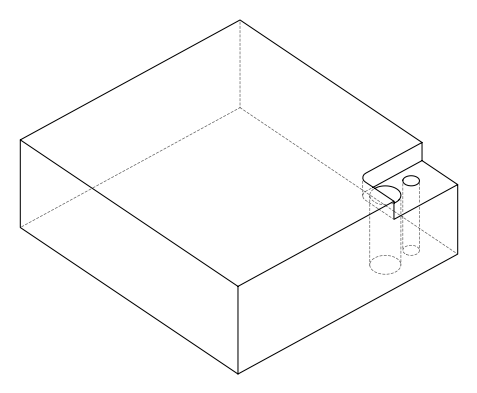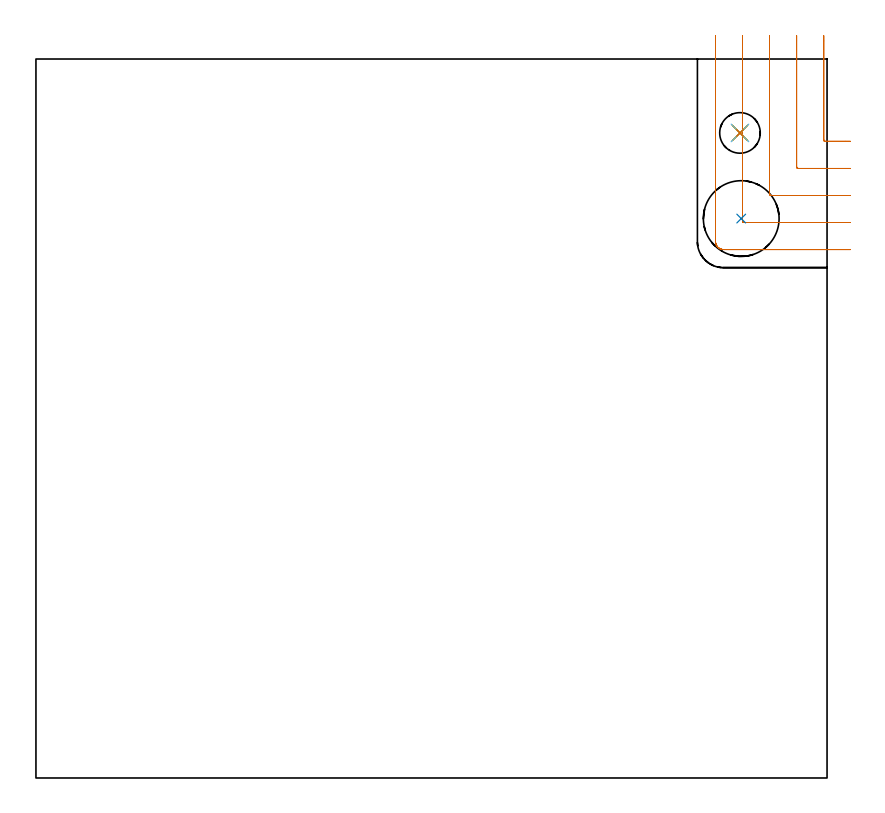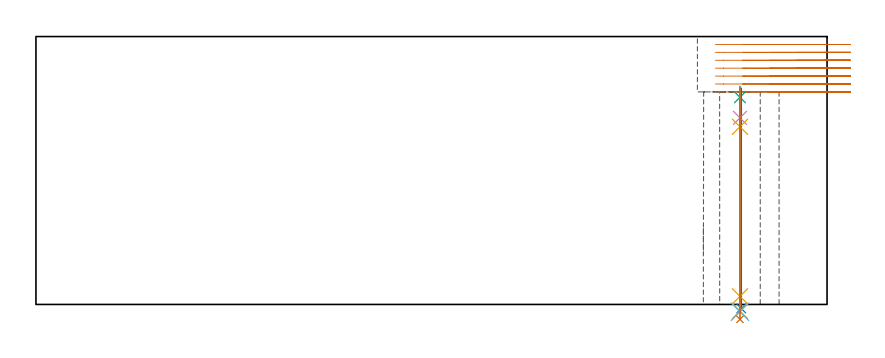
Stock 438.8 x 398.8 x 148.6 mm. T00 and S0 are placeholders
(PLAN: 7 operations, 6 tool changes, 12.5 min)
(1 MILL_CORNER_NOTCH_RECTANGULAR | CORNER_NOTCH_RECTANGULAR | UGT0201_094 | Follow Part, ap 5, ae 75% | 10.26 min | 254042 mm3)
(2 INDEXABLE_INSERT_DRILL_THROUGH_HOLE_FROM_SOLID | STEP1HOLE | NXT0302_036 | 0.5 min | 163255 mm3)
(3 SPOT_DRILL | STEP1HOLE_1 | NXT0321_9005460120000 | 0.06 min | 181 mm3)
(4 DRILL_BLIND_HOLE_INTO_CENTER | STEP1HOLE_1 | NXT0301_067 | 0.07 min | 819 mm3)
(5 GUN_DRILL_THROUGH_HOLE | STEP1HOLE_1 | UGT0307_006 | 0.57 min | 6607 mm3)
(6 DRILL_TO_ENLARGE_THROUGH_HOLE | STEP1HOLE_1 | NXT0301_104 | 0.5 min | 10495 mm3)
(7 DRILL_TO_ENLARGE_THROUGH_HOLE_1 | STEP1HOLE_1 | UGT0301_054 | 0.52 min | 28711 mm3)
(TOOL UGT0201_094 | End mill 20 mm | D20 FL38 Z4)
(TOOL NXT0302_036 | Index. Insert Drill 42mm [880-D4200L50-05] | D42 PA176 FL210 Z2)
(TOOL NXT0321_9005460120000 | NC Spot Drill, 142deg, 12mm, Carbide, Uncoated | D12 PA142 FL30 Z2)
(TOOL NXT0301_067 | Carbide Drill 9.6mm [860.1-0960-029A1-MM 2214] | D9.6 PA140 FL47 Z2)
(TOOL UGT0307_006 | Gun Drill 9 mm | D9 PA130 FL24 Z1)
(TOOL NXT0301_104 | Carbide Drill 14mm [860.1-1400-112A1-MM 2214] | D14 PA140 FL123 Z2)
(TOOL UGT0301_054 | Twist Drill 22.5 mm | D22.5 PA118 FL155 Z2)
(OP 1 MILL_CORNER_NOTCH_RECTANGULAR)
G17 G21 G94 G90
T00 M6
G54
G17 G0 G90 X436.9 Y411.8 S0 M3
G43 Z158.6 H0
Z144.214
G94 G1 Y408.8 F250.
Y354.094 F500.
G3 X437.894 Y353.1 R1.
G1 X448.8
X451.8 F250.
G0 Z158.6
X421.9 Y411.8
Z144.214
G1 Y408.8
Y339.094 F500.
G3 X422.894 Y338.1 R1.
G1 X448.8
X451.8 F250.
G0 Z158.6
X406.9 Y411.8
Z144.214
G1 Y408.8
Y324.095 F500.
G3 X407.895 Y323.1 R1.
G1 X448.8
X451.8 F250.
G0 Z158.6
X391.9 Y411.8
Z144.214
G1 Y408.8
Y309.095 F500.
G3 X392.895 Y308.1 R1.
G1 X448.8
X451.8 F250.
G0 Z158.6
X376.9 Y411.8
Z144.214
G1 Y408.8
Y297.5 F500.
G3 X381.3 Y293.1 R4.4
G1 X448.8
X451.8 F250.
G0 Z158.6
X436.9 Y411.8
Z139.828
G1 Y408.8
Y354.094 F500.
G3 X437.894 Y353.1 R1.
G1 X448.8
X451.8 F250.
G0 Z158.6
X421.9 Y411.8
Z139.828
G1 Y408.8
Y339.094 F500.
G3 X422.894 Y338.1 R1.
G1 X448.8
X451.8 F250.
G0 Z158.6
X406.9 Y411.8
Z139.828
G1 Y408.8
Y324.095 F500.
G3 X407.895 Y323.1 R1.
G1 X448.8
X451.8 F250.
G0 Z158.6
X391.9 Y411.8
Z139.828
G1 Y408.8
Y309.095 F500.
G3 X392.895 Y308.1 R1.
G1 X448.8
X451.8 F250.
G0 Z158.6
X376.9 Y411.8
Z139.828
G1 Y408.8
Y297.5 F500.
G3 X381.3 Y293.1 R4.4
G1 X448.8
X451.8 F250.
G0 Z158.6
X436.9 Y411.8
Z135.443
G1 Y408.8
Y354.094 F500.
G3 X437.894 Y353.1 R1.
G1 X448.8
X451.8 F250.
G0 Z158.6
X421.9 Y411.8
Z135.443
G1 Y408.8
Y339.094 F500.
G3 X422.894 Y338.1 R1.
G1 X448.8
X451.8 F250.
G0 Z158.6
X406.9 Y411.8
Z135.443
G1 Y408.8
Y324.095 F500.
G3 X407.895 Y323.1 R1.
G1 X448.8
X451.8 F250.
G0 Z158.6
X391.9 Y411.8
Z135.443
G1 Y408.8
Y309.095 F500.
G3 X392.895 Y308.1 R1.
G1 X448.8
X451.8 F250.
G0 Z158.6
X376.9 Y411.8
Z135.443
G1 Y408.8
Y297.5 F500.
G3 X381.3 Y293.1 R4.4
G1 X448.8
X451.8 F250.
G0 Z158.6
X436.9 Y411.8
Z131.057
G1 Y408.8
Y354.094 F500.
G3 X437.894 Y353.1 R1.
G1 X448.8
X451.8 F250.
G0 Z158.6
X421.9 Y411.8
Z131.057
G1 Y408.8
Y339.094 F500.
G3 X422.894 Y338.1 R1.
G1 X448.8
X451.8 F250.
G0 Z158.6
X406.9 Y411.8
Z131.057
G1 Y408.8
Y324.095 F500.
G3 X407.895 Y323.1 R1.
G1 X448.8
X451.8 F250.
G0 Z158.6
X391.9 Y411.8
Z131.057
G1 Y408.8
Y309.095 F500.
G3 X392.895 Y308.1 R1.
G1 X448.8
X451.8 F250.
G0 Z158.6
X376.9 Y411.8
Z131.057
G1 Y408.8
Y297.5 F500.
G3 X381.3 Y293.1 R4.4
G1 X448.8
X451.8 F250.
G0 Z158.6
X436.9 Y411.8
Z126.671
G1 Y408.8
Y354.094 F500.
G3 X437.894 Y353.1 R1.
G1 X448.8
X451.8 F250.
G0 Z158.6
X421.9 Y411.8
Z126.671
G1 Y408.8
Y339.094 F500.
G3 X422.894 Y338.1 R1.
G1 X448.8
X451.8 F250.
G0 Z158.6
X406.9 Y411.8
Z126.671
G1 Y408.8
Y324.095 F500.
G3 X407.895 Y323.1 R1.
G1 X448.8
X451.8 F250.
G0 Z158.6
X391.9 Y411.8
Z126.671
G1 Y408.8
Y309.095 F500.
G3 X392.895 Y308.1 R1.
G1 X448.8
X451.8 F250.
G0 Z158.6
X376.9 Y411.8
Z126.671
G1 Y408.8
Y297.5 F500.
G3 X381.3 Y293.1 R4.4
G1 X448.8
X451.8 F250.
G0 Z158.6
X436.9 Y411.8
Z122.286
G1 Y408.8
Y354.094 F500.
G3 X437.894 Y353.1 R1.
G1 X448.8
X451.8 F250.
G0 Z158.6
X421.9 Y411.8
Z122.286
G1 Y408.8
Y339.094 F500.
G3 X422.894 Y338.1 R1.
G1 X448.8
X451.8 F250.
G0 Z158.6
X406.9 Y411.8
Z122.286
G1 Y408.8
Y324.095 F500.
G3 X407.895 Y323.1 R1.
G1 X448.8
X451.8 F250.
G0 Z158.6
X391.9 Y411.8
Z122.286
G1 Y408.8
Y309.095 F500.
G3 X392.895 Y308.1 R1.
G1 X448.8
X451.8 F250.
G0 Z158.6
X376.9 Y411.8
Z122.286
G1 Y408.8
Y297.5 F500.
G3 X381.3 Y293.1 R4.4
G1 X448.8
X451.8 F250.
G0 Z158.6
X436.9 Y411.8
Z117.9
G1 Y408.8
Y354.094 F500.
G3 X437.894 Y353.1 R1.
G1 X448.8
X451.8 F250.
G0 Z158.6
X421.9 Y411.8
Z117.9
G1 Y408.8
Y339.094 F500.
G3 X422.894 Y338.1 R1.
G1 X448.8
X451.8 F250.
G0 Z158.6
X406.9 Y411.8
Z117.9
G1 Y408.8
Y324.095 F500.
G3 X407.895 Y323.1 R1.
G1 X448.8
X451.8 F250.
G0 Z158.6
X391.9 Y411.8
Z117.9
G1 Y408.8
Y309.095 F500.
G3 X392.895 Y308.1 R1.
G1 X448.8
X451.8 F250.
G0 Z158.6
X376.9 Y411.8
Z117.9
G1 Y408.8
Y297.5 F500.
G3 X381.3 Y293.1 R4.4
G1 X448.8
X451.8 F250.
G0 Z158.6
M5
M2
(OP 2 INDEXABLE_INSERT_DRILL_THROUGH_HOLE_FROM_SOLID)
G17 G21 G94 G90
T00 M6
G54
G17 G0 G90 X391.2 Y310.3 S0 M3
G43 Z158.6 H1
G94 G81 G98 Z-2.233 F250. R119.9
G80
M5
M2
(OP 3 SPOT_DRILL)
G17 G21 G94 G90
T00 M6
G54
G17 G0 G90 X390.5 Y357.8 S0 M3
G43 Z158.6 H0
G94 G81 G98 Z114.9 F250. R120.9
G80
M5
M2
(OP 4 DRILL_BLIND_HOLE_INTO_CENTER)
G17 G21 G94 G90
T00 M6
G54
G17 G0 G90 X390.5 Y357.8 S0 M3
G43 Z158.6 H1
G94 G81 G98 Z103.5 F250. R119.9
G80
M5
M2
(OP 5 GUN_DRILL_THROUGH_HOLE)
G17 G21 G94 G90
T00 M6
G54
G17 G0 G90 X390.5 Y357.8 M8
G43 Z158.6 H0
Z114.068
S716 M3
G94 G1 Z98.539 F125. M26
G4 X.084
Z4.5 F250.
G4 X.084
Z-3.598 F125.
G4 X.084
M5
M9
G0 Z114.068
Z158.6
M2
(OP 6 DRILL_TO_ENLARGE_THROUGH_HOLE)
G17 G21 G94 G90
T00 M6
G54
G17 G0 G90 X390.5 Y357.8 S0 M3
G43 Z158.6 H1
G94 G73 G98 Z-4.048 F250. Q13.55 R119.9
G80
M5
M2
(OP 7 DRILL_TO_ENLARGE_THROUGH_HOLE_1)
G17 G21 G94 G90
T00 M6
G54
G17 G0 G90 X390.5 Y357.8 S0 M3
G43 Z158.6 H0
G94 G73 G98 Z-8.26 F250. Q21.027 R119.9
G80
M5
M2
